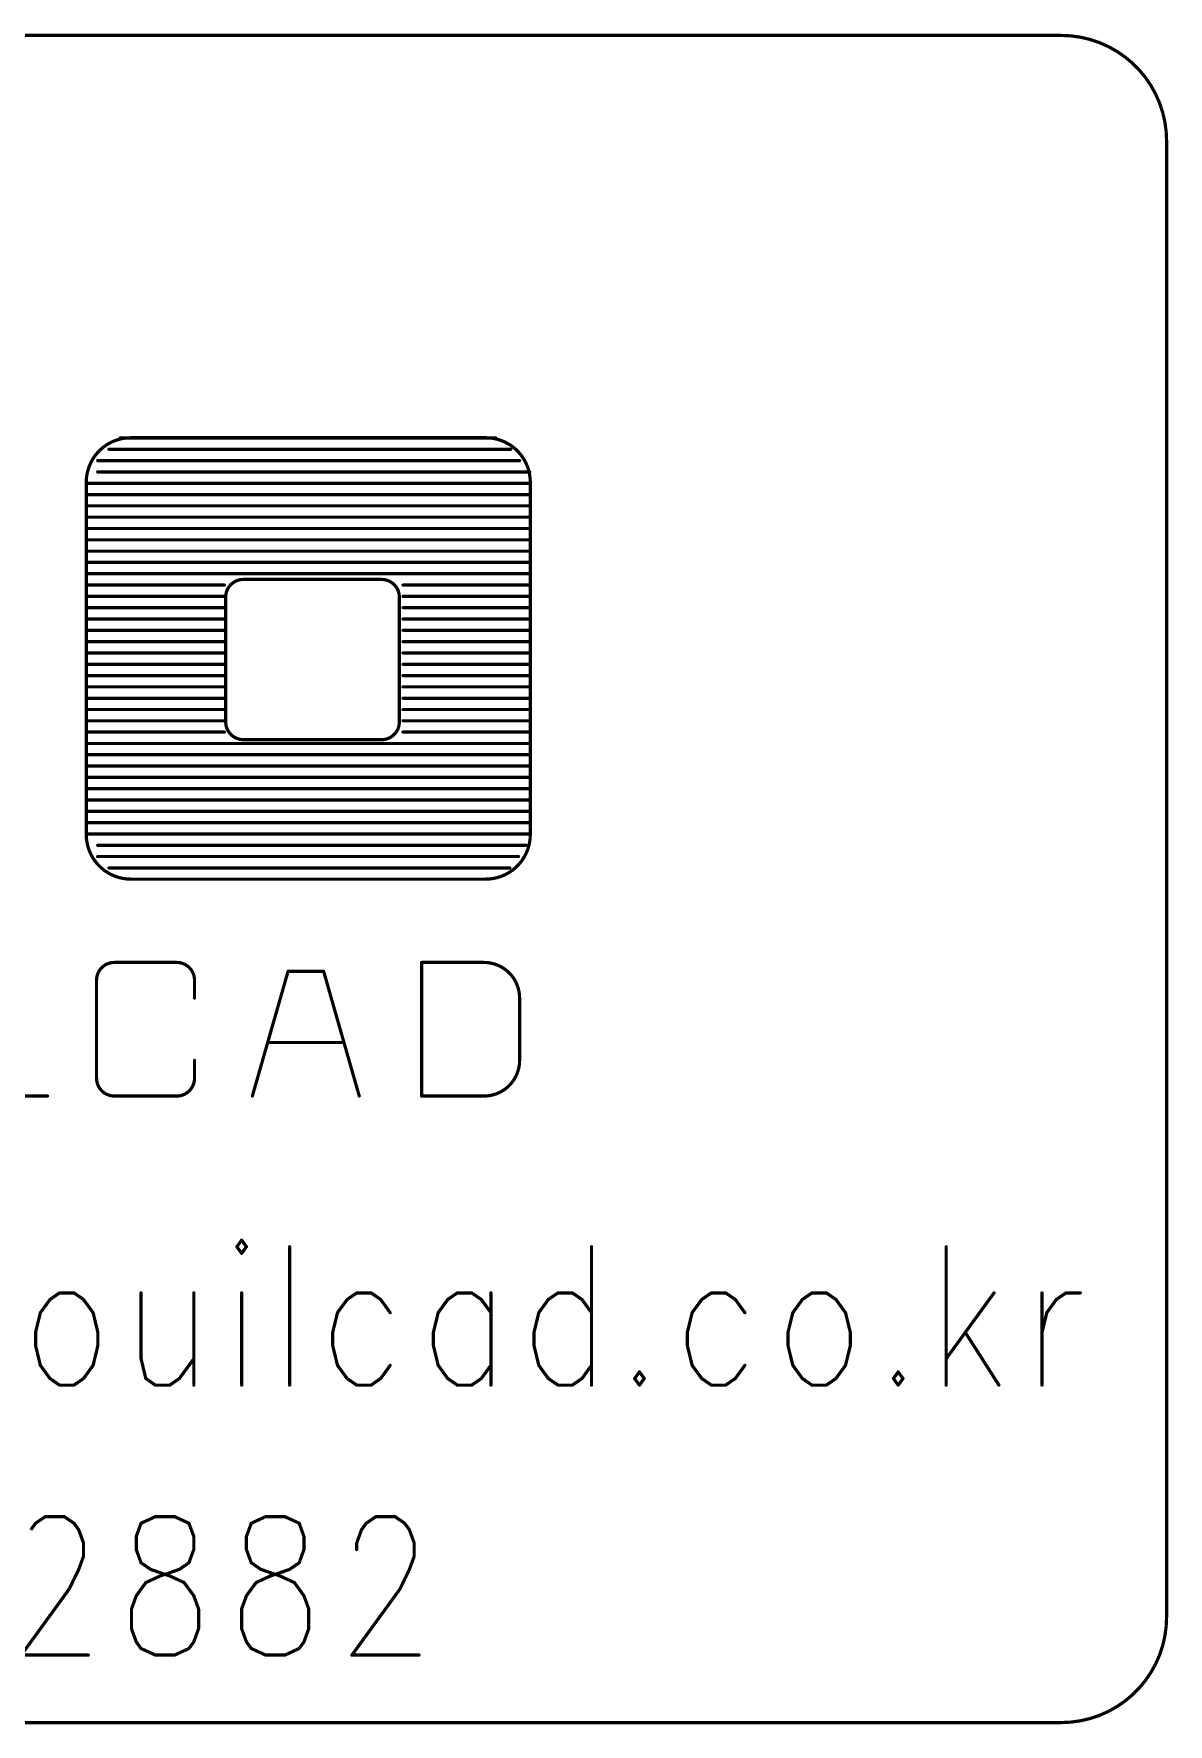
# Model space of a CAD drawing. Extents: x 100 to 134.1, y 89.8 to 141.6.
# Drawn here: x 124.46 to 127.95, y 89.79 to 95.01 of the extents above; entities that cross this region are included whole.
import ezdxf

# ---------------------------------------------------------------- set-up
doc = ezdxf.new("R2010")
doc.units = 0
doc.layers.get('0').update_dxf_attribs({"linetype": 'CONTINUOUS'})
doc.layers.add('MASK-BOTTOM_PHO', color=5, linetype='CONTINUOUS')
doc.layers.add('SILK-BOTTOM_PHO', color=14, linetype='CONTINUOUS')

# ---------------------------------------------------------------- blocks, each defined once
blk = doc.blocks.new('ROUND_233')
at = {"const_width": 0.004952}
blk.add_lwpolyline([(-0.002476, 0, 1), (0.002476, 0, 1)], format="xyb", close=True, dxfattribs=at)

msp = doc.modelspace()

# ---------------------------------------------------------------- linework, layer by layer
at = {"layer": 'MASK-BOTTOM_PHO', "const_width": 0.009906}
for points in [[(127.625094, 95.000064), (100.32492, 95.000064)], [(127.94996, 90.125042), (127.94996, 94.674944)], [(124.68987, 93.724476), (125.92812, 93.724476)], [(124.724668, 93.759274), (125.8824, 93.759274)], [(124.75718, 93.760036), (125.851158, 93.760036)], [(124.655072, 93.689424), (125.955552, 93.689424)], [(124.619766, 92.537026), (124.619766, 93.622876)], [(124.62002, 93.619828), (125.987048, 93.619828)], [(124.655072, 93.654626), (125.987048, 93.654626)], [(125.988572, 93.622876), (125.988572, 92.537026)], [(124.62002, 93.584776), (125.987048, 93.584776)], [(124.62002, 93.549978), (125.987048, 93.549978)], [(124.62002, 93.51518), (125.987048, 93.51518)], [(124.62002, 93.480382), (125.987048, 93.480382)], [(124.62002, 93.44533), (125.987048, 93.44533)], [(124.62002, 93.410532), (125.987048, 93.410532)], [(124.62002, 93.375734), (125.987048, 93.375734)], [(124.62002, 93.340936), (125.987048, 93.340936)], [(125.104398, 93.32341), (125.530102, 93.32341)], [(124.62002, 93.305884), (125.04547, 93.305884)], [(124.62002, 93.271086), (125.04547, 93.271086)], [(125.049534, 92.884244), (125.049534, 93.268546)], [(125.584966, 93.268546), (125.584966, 92.884244)], [(125.596396, 93.305884), (125.987048, 93.305884)], [(125.596396, 93.271086), (125.987048, 93.271086)], [(124.62002, 93.236288), (125.04547, 93.236288)], [(125.596396, 93.236288), (125.987048, 93.236288)], [(124.62002, 93.201236), (125.04547, 93.201236)], [(124.62002, 93.166438), (125.04547, 93.166438)], [(125.596396, 93.201236), (125.987048, 93.201236)], [(125.596396, 93.166438), (125.987048, 93.166438)], [(124.62002, 93.13164), (125.04547, 93.13164)], [(125.596396, 93.13164), (125.987048, 93.13164)], [(124.62002, 93.096842), (125.04547, 93.096842)], [(124.62002, 93.06179), (125.04547, 93.06179)], [(125.596396, 93.096842), (125.987048, 93.096842)], [(125.596396, 93.06179), (125.987048, 93.06179)], [(124.62002, 93.026992), (125.04547, 93.026992)], [(125.596396, 93.026992), (125.987048, 93.026992)], [(124.62002, 92.992194), (125.04547, 92.992194)], [(124.62002, 92.957142), (125.04547, 92.957142)], [(125.596396, 92.992194), (125.987048, 92.992194)], [(125.596396, 92.957142), (125.987048, 92.957142)], [(124.62002, 92.922344), (125.04547, 92.922344)], [(125.596396, 92.922344), (125.987048, 92.922344)], [(124.62002, 92.887546), (125.04547, 92.887546)], [(124.62002, 92.852748), (125.04547, 92.852748)], [(125.596396, 92.887546), (125.987048, 92.887546)], [(125.596396, 92.852748), (125.987048, 92.852748)], [(124.62002, 92.817696), (125.987048, 92.817696)], [(125.530102, 92.82938), (125.104398, 92.82938)], [(124.62002, 92.782898), (125.987048, 92.782898)], [(124.62002, 92.7481), (125.987048, 92.7481)], [(124.62002, 92.713048), (125.987048, 92.713048)], [(124.62002, 92.67825), (125.987048, 92.67825)], [(124.62002, 92.643452), (125.987048, 92.643452)], [(124.62002, 92.608654), (125.987048, 92.608654)], [(124.62002, 92.573602), (125.987048, 92.573602)], [(124.62002, 92.538804), (125.987048, 92.538804)], [(124.655072, 92.504006), (125.974856, 92.504006)], [(124.655072, 92.469208), (125.95225, 92.469208)], [(124.68987, 92.434156), (125.925326, 92.434156)], [(125.851158, 92.399612), (124.75718, 92.399612)], [(124.75972, 92.399358), (125.848618, 92.399358)], [(124.898658, 92.142818), (124.70638, 92.142818)], [(125.13183, 91.731084), (125.241812, 92.115386)], [(125.241812, 92.115386), (125.35154, 92.115386)], [(125.35154, 92.115386), (125.461268, 91.731084)], [(125.653546, 91.923362), (125.653546, 92.142818)], [(125.653546, 92.142818), (125.845824, 92.142818)], [(124.651516, 92.087954), (124.651516, 91.785948)], [(124.953522, 92.03309), (124.953522, 92.087954)], [(125.955552, 92.03309), (125.955552, 91.840812)], [(125.653546, 91.731084), (125.653546, 91.923362)], [(125.406404, 91.89593), (125.186948, 91.89593)], [(124.953522, 91.785948), (124.953522, 91.840812)], [(124.239528, 91.731084), (124.500386, 91.731084)], [(124.70638, 91.731084), (124.898658, 91.731084)], [(125.845824, 91.731084), (125.653546, 91.731084)], [(125.09881, 91.286838), (125.084078, 91.266518)], [(125.113542, 91.266518), (125.09881, 91.286838)], [(125.084078, 91.266518), (125.09881, 91.246198)], [(125.09881, 91.246198), (125.113542, 91.266518)], [(125.246638, 91.266518), (125.246638, 90.840052)], [(126.177294, 91.266518), (126.177294, 90.840052)], [(127.27051, 91.266518), (127.27051, 90.840052)], [(124.53747, 91.124278), (124.508006, 91.103958)], [(124.58192, 91.124278), (124.53747, 91.124278)], [(124.611384, 91.103958), (124.58192, 91.124278)], [(124.788676, 91.124278), (124.788676, 90.921332)], [(124.951236, 91.124278), (124.951236, 90.840052)], [(125.09881, 91.124278), (125.09881, 90.840052)], [(125.453394, 91.124278), (125.42393, 91.103958)], [(125.497844, 91.124278), (125.453394, 91.124278)], [(125.527308, 91.103958), (125.497844, 91.124278)], [(125.763528, 91.124278), (125.734064, 91.103958)], [(125.807978, 91.124278), (125.763528, 91.124278)], [(125.837442, 91.103958), (125.807978, 91.124278)], [(125.86716, 91.124278), (125.86716, 90.840052)], [(126.073916, 91.124278), (126.044198, 91.103958)], [(126.118112, 91.124278), (126.073916, 91.124278)], [(126.14783, 91.103958), (126.118112, 91.124278)], [(126.54661, 91.124278), (126.517146, 91.103958)], [(126.590806, 91.124278), (126.54661, 91.124278)], [(126.620524, 91.103958), (126.590806, 91.124278)], [(126.856744, 91.124278), (126.82728, 91.103958)], [(126.901194, 91.124278), (126.856744, 91.124278)], [(126.930658, 91.103958), (126.901194, 91.124278)], [(127.418084, 91.124278), (127.27051, 90.921332)], [(127.565912, 91.124278), (127.565912, 90.840052)], [(127.610108, 91.103958), (127.639826, 91.124278)], [(127.639826, 91.124278), (127.684022, 91.124278)], [(124.508006, 91.103958), (124.478288, 91.063318)], [(124.640848, 91.063318), (124.611384, 91.103958)], [(125.42393, 91.103958), (125.394212, 91.063318)], [(125.556772, 91.063318), (125.527308, 91.103958)], [(125.734064, 91.103958), (125.7046, 91.063318)], [(125.86716, 91.063318), (125.837442, 91.103958)], [(126.044198, 91.103958), (126.014734, 91.063318)], [(126.177294, 91.063318), (126.14783, 91.103958)], [(126.517146, 91.103958), (126.487428, 91.063318)], [(126.649988, 91.063318), (126.620524, 91.103958)], [(126.82728, 91.103958), (126.797816, 91.063318)], [(126.960122, 91.063318), (126.930658, 91.103958)], [(127.580644, 91.063318), (127.610108, 91.103958)], [(124.478288, 91.063318), (124.463556, 91.002612)], [(124.65558, 91.002612), (124.640848, 91.063318)], [(125.394212, 91.063318), (125.37948, 91.002612)], [(125.7046, 91.063318), (125.689868, 91.002612)], [(126.014734, 91.063318), (126.000002, 91.002612)], [(126.487428, 91.063318), (126.472696, 91.002612)], [(126.797816, 91.063318), (126.78283, 91.002612)], [(126.975108, 91.002612), (126.960122, 91.063318)], [(127.565912, 91.002612), (127.580644, 91.063318)], [(124.463556, 91.002612), (124.463556, 90.961972)], [(124.65558, 90.961972), (124.65558, 91.002612)], [(125.37948, 91.002612), (125.37948, 90.961972)], [(125.689868, 91.002612), (125.689868, 90.961972)], [(126.000002, 91.002612), (126.000002, 90.961972)], [(126.472696, 91.002612), (126.472696, 90.961972)], [(126.78283, 91.002612), (126.78283, 90.961972)], [(126.975108, 90.961972), (126.975108, 91.002612)], [(127.329438, 91.002612), (127.43307, 90.840052)], [(124.463556, 90.961972), (124.478288, 90.901012)], [(124.640848, 90.901012), (124.65558, 90.961972)], [(124.788676, 90.921332), (124.803408, 90.860372)], [(124.906786, 90.860372), (124.951236, 90.921332)], [(125.37948, 90.961972), (125.394212, 90.901012)], [(125.689868, 90.961972), (125.7046, 90.901012)], [(126.000002, 90.961972), (126.014734, 90.901012)], [(126.472696, 90.961972), (126.487428, 90.901012)], [(126.78283, 90.961972), (126.797816, 90.901012)], [(126.960122, 90.901012), (126.975108, 90.961972)], [(124.478288, 90.901012), (124.508006, 90.860372)], [(124.508006, 90.860372), (124.53747, 90.840052)], [(124.58192, 90.840052), (124.611384, 90.860372)], [(124.611384, 90.860372), (124.640848, 90.901012)], [(124.803408, 90.860372), (124.832872, 90.840052)], [(124.877322, 90.840052), (124.906786, 90.860372)], [(125.394212, 90.901012), (125.42393, 90.860372)], [(125.42393, 90.860372), (125.453394, 90.840052)], [(125.497844, 90.840052), (125.527308, 90.860372)], [(125.527308, 90.860372), (125.556772, 90.901012)], [(125.7046, 90.901012), (125.734064, 90.860372)], [(125.734064, 90.860372), (125.763528, 90.840052)], [(125.807978, 90.840052), (125.837442, 90.860372)], [(125.837442, 90.860372), (125.86716, 90.901012)], [(126.014734, 90.901012), (126.044198, 90.860372)], [(126.044198, 90.860372), (126.073916, 90.840052)], [(126.118112, 90.840052), (126.14783, 90.860372)], [(126.14783, 90.860372), (126.177294, 90.901012)], [(126.325122, 90.880692), (126.310136, 90.860372)], [(126.310136, 90.860372), (126.325122, 90.840052)], [(126.339854, 90.860372), (126.325122, 90.880692)], [(126.325122, 90.840052), (126.339854, 90.860372)], [(126.487428, 90.901012), (126.517146, 90.860372)], [(126.517146, 90.860372), (126.54661, 90.840052)], [(126.590806, 90.840052), (126.620524, 90.860372)], [(126.620524, 90.860372), (126.649988, 90.901012)], [(126.797816, 90.901012), (126.82728, 90.860372)], [(126.82728, 90.860372), (126.856744, 90.840052)], [(126.901194, 90.840052), (126.930658, 90.860372)], [(126.930658, 90.860372), (126.960122, 90.901012)], [(127.122682, 90.880692), (127.10795, 90.860372)], [(127.10795, 90.860372), (127.122682, 90.840052)], [(127.137414, 90.860372), (127.122682, 90.880692)], [(127.122682, 90.840052), (127.137414, 90.860372)], [(124.53747, 90.840052), (124.58192, 90.840052)], [(124.832872, 90.840052), (124.877322, 90.840052)], [(125.453394, 90.840052), (125.497844, 90.840052)], [(125.763528, 90.840052), (125.807978, 90.840052)], [(126.073916, 90.840052), (126.118112, 90.840052)], [(126.54661, 90.840052), (126.590806, 90.840052)], [(126.856744, 90.840052), (126.901194, 90.840052)], [(124.448824, 90.394028), (124.463556, 90.414348)], [(124.463556, 90.414348), (124.493274, 90.434668)], [(124.493274, 90.434668), (124.552202, 90.434668)], [(124.552202, 90.434668), (124.58192, 90.414348)], [(124.58192, 90.414348), (124.596652, 90.394028)], [(124.596652, 90.394028), (124.611384, 90.353388)], [(124.788676, 90.414348), (124.773944, 90.373708)], [(124.832872, 90.434668), (124.788676, 90.414348)], [(124.892054, 90.434668), (124.832872, 90.434668)], [(124.93625, 90.414348), (124.892054, 90.434668)], [(124.951236, 90.373708), (124.93625, 90.414348)], [(125.128528, 90.414348), (125.113542, 90.373708)], [(125.172724, 90.434668), (125.128528, 90.414348)], [(125.231906, 90.434668), (125.172724, 90.434668)], [(125.276102, 90.414348), (125.231906, 90.434668)], [(125.290834, 90.373708), (125.276102, 90.414348)], [(125.453394, 90.353388), (125.468126, 90.394028)], [(125.468126, 90.394028), (125.482858, 90.414348)], [(125.482858, 90.414348), (125.512576, 90.434668)], [(125.512576, 90.434668), (125.571504, 90.434668)], [(125.571504, 90.434668), (125.601222, 90.414348)], [(125.601222, 90.414348), (125.615954, 90.394028)], [(125.615954, 90.394028), (125.630686, 90.353388)], [(124.611384, 90.353388), (124.611384, 90.312748)], [(124.773944, 90.373708), (124.773944, 90.333068)], [(124.951236, 90.333068), (124.951236, 90.373708)], [(125.113542, 90.373708), (125.113542, 90.333068)], [(125.290834, 90.333068), (125.290834, 90.373708)], [(125.453394, 90.333068), (125.453394, 90.353388)], [(125.630686, 90.353388), (125.630686, 90.312748)], [(124.611384, 90.312748), (124.596652, 90.272108)], [(124.773944, 90.333068), (124.788676, 90.292428)], [(124.788676, 90.292428), (124.81814, 90.272108)], [(124.906786, 90.272108), (124.93625, 90.292428)], [(124.93625, 90.292428), (124.951236, 90.333068)], [(125.113542, 90.333068), (125.128528, 90.292428)], [(125.128528, 90.292428), (125.157992, 90.272108)], [(125.246638, 90.272108), (125.276102, 90.292428)], [(125.276102, 90.292428), (125.290834, 90.333068)], [(125.630686, 90.312748), (125.615954, 90.272108)], [(124.596652, 90.272108), (124.566934, 90.211148)], [(124.803408, 90.231468), (124.847604, 90.251788)], [(124.81814, 90.272108), (124.877322, 90.251788)], [(124.847604, 90.251788), (124.906786, 90.272108)], [(124.877322, 90.251788), (124.921518, 90.231468)], [(125.14326, 90.231468), (125.187456, 90.251788)], [(125.157992, 90.272108), (125.21692, 90.251788)], [(125.187456, 90.251788), (125.246638, 90.272108)], [(125.21692, 90.251788), (125.26137, 90.231468)], [(125.615954, 90.272108), (125.58649, 90.211148)], [(124.566934, 90.211148), (124.41936, 90.007948)], [(124.759212, 90.150188), (124.773944, 90.190828)], [(124.773944, 90.190828), (124.803408, 90.231468)], [(124.921518, 90.231468), (124.951236, 90.190828)], [(124.951236, 90.190828), (124.965968, 90.150188)], [(125.09881, 90.150188), (125.113542, 90.190828)], [(125.113542, 90.190828), (125.14326, 90.231468)], [(125.26137, 90.231468), (125.290834, 90.190828)], [(125.290834, 90.190828), (125.305566, 90.150188)], [(125.58649, 90.211148), (125.438662, 90.007948)], [(124.759212, 90.089228), (124.759212, 90.150188)], [(124.965968, 90.150188), (124.965968, 90.089228)], [(125.09881, 90.089228), (125.09881, 90.150188)], [(125.305566, 90.150188), (125.305566, 90.089228)], [(124.773944, 90.048588), (124.759212, 90.089228)], [(124.965968, 90.089228), (124.951236, 90.048588)], [(125.113542, 90.048588), (125.09881, 90.089228)], [(125.305566, 90.089228), (125.290834, 90.048588)], [(124.788676, 90.028268), (124.773944, 90.048588)], [(124.832872, 90.007948), (124.788676, 90.028268)], [(124.93625, 90.028268), (124.892054, 90.007948)], [(124.951236, 90.048588), (124.93625, 90.028268)], [(125.128528, 90.028268), (125.113542, 90.048588)], [(125.172724, 90.007948), (125.128528, 90.028268)], [(125.276102, 90.028268), (125.231906, 90.007948)], [(125.290834, 90.048588), (125.276102, 90.028268)], [(124.41936, 90.007948), (124.626116, 90.007948)], [(124.892054, 90.007948), (124.832872, 90.007948)], [(125.231906, 90.007948), (125.172724, 90.007948)], [(125.438662, 90.007948), (125.645418, 90.007948)], [(100.32492, 89.799922), (127.625094, 89.799922)]]:
    msp.add_lwpolyline(points, dxfattribs=at)
for points in [[(127.94996, 94.674944, 0.4142154), (127.625094, 95.000064)], [(124.75718, 93.760036, 0.4142178), (124.619766, 93.622876)], [(125.988572, 93.622876, 0.4142178), (125.851158, 93.760036)], [(125.104398, 93.32341, 0.4142136), (125.049534, 93.268546)], [(125.584966, 93.268546, 0.4142136), (125.530102, 93.32341)], [(125.049534, 92.884244, 0.4142136), (125.104398, 92.82938)], [(125.530102, 92.82938, 0.4142136), (125.584966, 92.884244)], [(124.619766, 92.537026, 0.4142136), (124.75718, 92.399612)], [(125.851158, 92.399612, 0.4142136), (125.988572, 92.537026)], [(124.70638, 92.142818, 0.4142136), (124.651516, 92.087954)], [(124.953522, 92.087954, 0.4142136), (124.898658, 92.142818)], [(125.955552, 92.03309, 0.4142136), (125.845824, 92.142818)], [(125.845824, 91.731084, 0.4142136), (125.955552, 91.840812)], [(124.651516, 91.785948, 0.4142136), (124.70638, 91.731084)], [(124.898658, 91.731084, 0.4142136), (124.953522, 91.785948)], [(127.625094, 89.799922, 0.4142154), (127.94996, 90.125042)]]:
    msp.add_lwpolyline(points, format="xyb", dxfattribs=at)
at = {"layer": 'SILK-BOTTOM_PHO', "const_width": 0.009906}
for points in [[(127.625094, 95.000064), (100.32492, 95.000064)], [(127.94996, 90.125042), (127.94996, 94.674944)], [(124.68987, 93.724476), (125.92812, 93.724476)], [(124.724668, 93.759274), (125.8824, 93.759274)], [(124.75718, 93.760036), (125.851158, 93.760036)], [(124.655072, 93.689424), (125.955552, 93.689424)], [(124.619766, 92.537026), (124.619766, 93.622876)], [(124.62002, 93.619828), (125.987048, 93.619828)], [(124.655072, 93.654626), (125.987048, 93.654626)], [(125.988572, 93.622876), (125.988572, 92.537026)], [(124.62002, 93.584776), (125.987048, 93.584776)], [(124.62002, 93.549978), (125.987048, 93.549978)], [(124.62002, 93.51518), (125.987048, 93.51518)], [(124.62002, 93.480382), (125.987048, 93.480382)], [(124.62002, 93.44533), (125.987048, 93.44533)], [(124.62002, 93.410532), (125.987048, 93.410532)], [(124.62002, 93.375734), (125.987048, 93.375734)], [(124.62002, 93.340936), (125.987048, 93.340936)], [(125.104398, 93.32341), (125.530102, 93.32341)], [(124.62002, 93.305884), (125.04547, 93.305884)], [(124.62002, 93.271086), (125.04547, 93.271086)], [(125.049534, 92.884244), (125.049534, 93.268546)], [(125.584966, 93.268546), (125.584966, 92.884244)], [(125.596396, 93.305884), (125.987048, 93.305884)], [(125.596396, 93.271086), (125.987048, 93.271086)], [(124.62002, 93.236288), (125.04547, 93.236288)], [(125.596396, 93.236288), (125.987048, 93.236288)], [(124.62002, 93.201236), (125.04547, 93.201236)], [(124.62002, 93.166438), (125.04547, 93.166438)], [(125.596396, 93.201236), (125.987048, 93.201236)], [(125.596396, 93.166438), (125.987048, 93.166438)], [(124.62002, 93.13164), (125.04547, 93.13164)], [(125.596396, 93.13164), (125.987048, 93.13164)], [(124.62002, 93.096842), (125.04547, 93.096842)], [(124.62002, 93.06179), (125.04547, 93.06179)], [(125.596396, 93.096842), (125.987048, 93.096842)], [(125.596396, 93.06179), (125.987048, 93.06179)], [(124.62002, 93.026992), (125.04547, 93.026992)], [(125.596396, 93.026992), (125.987048, 93.026992)], [(124.62002, 92.992194), (125.04547, 92.992194)], [(124.62002, 92.957142), (125.04547, 92.957142)], [(125.596396, 92.992194), (125.987048, 92.992194)], [(125.596396, 92.957142), (125.987048, 92.957142)], [(124.62002, 92.922344), (125.04547, 92.922344)], [(125.596396, 92.922344), (125.987048, 92.922344)], [(124.62002, 92.887546), (125.04547, 92.887546)], [(124.62002, 92.852748), (125.04547, 92.852748)], [(125.596396, 92.887546), (125.987048, 92.887546)], [(125.596396, 92.852748), (125.987048, 92.852748)], [(124.62002, 92.817696), (125.987048, 92.817696)], [(125.530102, 92.82938), (125.104398, 92.82938)], [(124.62002, 92.782898), (125.987048, 92.782898)], [(124.62002, 92.7481), (125.987048, 92.7481)], [(124.62002, 92.713048), (125.987048, 92.713048)], [(124.62002, 92.67825), (125.987048, 92.67825)], [(124.62002, 92.643452), (125.987048, 92.643452)], [(124.62002, 92.608654), (125.987048, 92.608654)], [(124.62002, 92.573602), (125.987048, 92.573602)], [(124.62002, 92.538804), (125.987048, 92.538804)], [(124.655072, 92.504006), (125.974856, 92.504006)], [(124.655072, 92.469208), (125.95225, 92.469208)], [(124.68987, 92.434156), (125.925326, 92.434156)], [(125.851158, 92.399612), (124.75718, 92.399612)], [(124.75972, 92.399358), (125.848618, 92.399358)], [(124.898658, 92.142818), (124.70638, 92.142818)], [(125.13183, 91.731084), (125.241812, 92.115386)], [(125.241812, 92.115386), (125.35154, 92.115386)], [(125.35154, 92.115386), (125.461268, 91.731084)], [(125.653546, 91.923362), (125.653546, 92.142818)], [(125.653546, 92.142818), (125.845824, 92.142818)], [(124.651516, 92.087954), (124.651516, 91.785948)], [(124.953522, 92.03309), (124.953522, 92.087954)], [(125.955552, 92.03309), (125.955552, 91.840812)], [(125.653546, 91.731084), (125.653546, 91.923362)], [(125.406404, 91.89593), (125.186948, 91.89593)], [(124.953522, 91.785948), (124.953522, 91.840812)], [(124.239528, 91.731084), (124.500386, 91.731084)], [(124.70638, 91.731084), (124.898658, 91.731084)], [(125.845824, 91.731084), (125.653546, 91.731084)], [(125.09881, 91.286838), (125.084078, 91.266518)], [(125.113542, 91.266518), (125.09881, 91.286838)], [(125.084078, 91.266518), (125.09881, 91.246198)], [(125.09881, 91.246198), (125.113542, 91.266518)], [(125.246638, 91.266518), (125.246638, 90.840052)], [(126.177294, 91.266518), (126.177294, 90.840052)], [(127.27051, 91.266518), (127.27051, 90.840052)], [(124.53747, 91.124278), (124.508006, 91.103958)], [(124.58192, 91.124278), (124.53747, 91.124278)], [(124.611384, 91.103958), (124.58192, 91.124278)], [(124.788676, 91.124278), (124.788676, 90.921332)], [(124.951236, 91.124278), (124.951236, 90.840052)], [(125.09881, 91.124278), (125.09881, 90.840052)], [(125.453394, 91.124278), (125.42393, 91.103958)], [(125.497844, 91.124278), (125.453394, 91.124278)], [(125.527308, 91.103958), (125.497844, 91.124278)], [(125.763528, 91.124278), (125.734064, 91.103958)], [(125.807978, 91.124278), (125.763528, 91.124278)], [(125.837442, 91.103958), (125.807978, 91.124278)], [(125.86716, 91.124278), (125.86716, 90.840052)], [(126.073916, 91.124278), (126.044198, 91.103958)], [(126.118112, 91.124278), (126.073916, 91.124278)], [(126.14783, 91.103958), (126.118112, 91.124278)], [(126.54661, 91.124278), (126.517146, 91.103958)], [(126.590806, 91.124278), (126.54661, 91.124278)], [(126.620524, 91.103958), (126.590806, 91.124278)], [(126.856744, 91.124278), (126.82728, 91.103958)], [(126.901194, 91.124278), (126.856744, 91.124278)], [(126.930658, 91.103958), (126.901194, 91.124278)], [(127.418084, 91.124278), (127.27051, 90.921332)], [(127.565912, 91.124278), (127.565912, 90.840052)], [(127.610108, 91.103958), (127.639826, 91.124278)], [(127.639826, 91.124278), (127.684022, 91.124278)], [(124.508006, 91.103958), (124.478288, 91.063318)], [(124.640848, 91.063318), (124.611384, 91.103958)], [(125.42393, 91.103958), (125.394212, 91.063318)], [(125.556772, 91.063318), (125.527308, 91.103958)], [(125.734064, 91.103958), (125.7046, 91.063318)], [(125.86716, 91.063318), (125.837442, 91.103958)], [(126.044198, 91.103958), (126.014734, 91.063318)], [(126.177294, 91.063318), (126.14783, 91.103958)], [(126.517146, 91.103958), (126.487428, 91.063318)], [(126.649988, 91.063318), (126.620524, 91.103958)], [(126.82728, 91.103958), (126.797816, 91.063318)], [(126.960122, 91.063318), (126.930658, 91.103958)], [(127.580644, 91.063318), (127.610108, 91.103958)], [(124.478288, 91.063318), (124.463556, 91.002612)], [(124.65558, 91.002612), (124.640848, 91.063318)], [(125.394212, 91.063318), (125.37948, 91.002612)], [(125.7046, 91.063318), (125.689868, 91.002612)], [(126.014734, 91.063318), (126.000002, 91.002612)], [(126.487428, 91.063318), (126.472696, 91.002612)], [(126.797816, 91.063318), (126.78283, 91.002612)], [(126.975108, 91.002612), (126.960122, 91.063318)], [(127.565912, 91.002612), (127.580644, 91.063318)], [(124.463556, 91.002612), (124.463556, 90.961972)], [(124.65558, 90.961972), (124.65558, 91.002612)], [(125.37948, 91.002612), (125.37948, 90.961972)], [(125.689868, 91.002612), (125.689868, 90.961972)], [(126.000002, 91.002612), (126.000002, 90.961972)], [(126.472696, 91.002612), (126.472696, 90.961972)], [(126.78283, 91.002612), (126.78283, 90.961972)], [(126.975108, 90.961972), (126.975108, 91.002612)], [(127.329438, 91.002612), (127.43307, 90.840052)], [(124.463556, 90.961972), (124.478288, 90.901012)], [(124.640848, 90.901012), (124.65558, 90.961972)], [(124.788676, 90.921332), (124.803408, 90.860372)], [(124.906786, 90.860372), (124.951236, 90.921332)], [(125.37948, 90.961972), (125.394212, 90.901012)], [(125.689868, 90.961972), (125.7046, 90.901012)], [(126.000002, 90.961972), (126.014734, 90.901012)], [(126.472696, 90.961972), (126.487428, 90.901012)], [(126.78283, 90.961972), (126.797816, 90.901012)], [(126.960122, 90.901012), (126.975108, 90.961972)], [(124.478288, 90.901012), (124.508006, 90.860372)], [(124.508006, 90.860372), (124.53747, 90.840052)], [(124.58192, 90.840052), (124.611384, 90.860372)], [(124.611384, 90.860372), (124.640848, 90.901012)], [(124.803408, 90.860372), (124.832872, 90.840052)], [(124.877322, 90.840052), (124.906786, 90.860372)], [(125.394212, 90.901012), (125.42393, 90.860372)], [(125.42393, 90.860372), (125.453394, 90.840052)], [(125.497844, 90.840052), (125.527308, 90.860372)], [(125.527308, 90.860372), (125.556772, 90.901012)], [(125.7046, 90.901012), (125.734064, 90.860372)], [(125.734064, 90.860372), (125.763528, 90.840052)], [(125.807978, 90.840052), (125.837442, 90.860372)], [(125.837442, 90.860372), (125.86716, 90.901012)], [(126.014734, 90.901012), (126.044198, 90.860372)], [(126.044198, 90.860372), (126.073916, 90.840052)], [(126.118112, 90.840052), (126.14783, 90.860372)], [(126.14783, 90.860372), (126.177294, 90.901012)], [(126.325122, 90.880692), (126.310136, 90.860372)], [(126.310136, 90.860372), (126.325122, 90.840052)], [(126.339854, 90.860372), (126.325122, 90.880692)], [(126.325122, 90.840052), (126.339854, 90.860372)], [(126.487428, 90.901012), (126.517146, 90.860372)], [(126.517146, 90.860372), (126.54661, 90.840052)], [(126.590806, 90.840052), (126.620524, 90.860372)], [(126.620524, 90.860372), (126.649988, 90.901012)], [(126.797816, 90.901012), (126.82728, 90.860372)], [(126.82728, 90.860372), (126.856744, 90.840052)], [(126.901194, 90.840052), (126.930658, 90.860372)], [(126.930658, 90.860372), (126.960122, 90.901012)], [(127.122682, 90.880692), (127.10795, 90.860372)], [(127.10795, 90.860372), (127.122682, 90.840052)], [(127.137414, 90.860372), (127.122682, 90.880692)], [(127.122682, 90.840052), (127.137414, 90.860372)], [(124.53747, 90.840052), (124.58192, 90.840052)], [(124.832872, 90.840052), (124.877322, 90.840052)], [(125.453394, 90.840052), (125.497844, 90.840052)], [(125.763528, 90.840052), (125.807978, 90.840052)], [(126.073916, 90.840052), (126.118112, 90.840052)], [(126.54661, 90.840052), (126.590806, 90.840052)], [(126.856744, 90.840052), (126.901194, 90.840052)], [(124.448824, 90.394028), (124.463556, 90.414348)], [(124.463556, 90.414348), (124.493274, 90.434668)], [(124.493274, 90.434668), (124.552202, 90.434668)], [(124.552202, 90.434668), (124.58192, 90.414348)], [(124.58192, 90.414348), (124.596652, 90.394028)], [(124.596652, 90.394028), (124.611384, 90.353388)], [(124.788676, 90.414348), (124.773944, 90.373708)], [(124.832872, 90.434668), (124.788676, 90.414348)], [(124.892054, 90.434668), (124.832872, 90.434668)], [(124.93625, 90.414348), (124.892054, 90.434668)], [(124.951236, 90.373708), (124.93625, 90.414348)], [(125.128528, 90.414348), (125.113542, 90.373708)], [(125.172724, 90.434668), (125.128528, 90.414348)], [(125.231906, 90.434668), (125.172724, 90.434668)], [(125.276102, 90.414348), (125.231906, 90.434668)], [(125.290834, 90.373708), (125.276102, 90.414348)], [(125.453394, 90.353388), (125.468126, 90.394028)], [(125.468126, 90.394028), (125.482858, 90.414348)], [(125.482858, 90.414348), (125.512576, 90.434668)], [(125.512576, 90.434668), (125.571504, 90.434668)], [(125.571504, 90.434668), (125.601222, 90.414348)], [(125.601222, 90.414348), (125.615954, 90.394028)], [(125.615954, 90.394028), (125.630686, 90.353388)], [(124.611384, 90.353388), (124.611384, 90.312748)], [(124.773944, 90.373708), (124.773944, 90.333068)], [(124.951236, 90.333068), (124.951236, 90.373708)], [(125.113542, 90.373708), (125.113542, 90.333068)], [(125.290834, 90.333068), (125.290834, 90.373708)], [(125.453394, 90.333068), (125.453394, 90.353388)], [(125.630686, 90.353388), (125.630686, 90.312748)], [(124.611384, 90.312748), (124.596652, 90.272108)], [(124.773944, 90.333068), (124.788676, 90.292428)], [(124.788676, 90.292428), (124.81814, 90.272108)], [(124.906786, 90.272108), (124.93625, 90.292428)], [(124.93625, 90.292428), (124.951236, 90.333068)], [(125.113542, 90.333068), (125.128528, 90.292428)], [(125.128528, 90.292428), (125.157992, 90.272108)], [(125.246638, 90.272108), (125.276102, 90.292428)], [(125.276102, 90.292428), (125.290834, 90.333068)], [(125.630686, 90.312748), (125.615954, 90.272108)], [(124.596652, 90.272108), (124.566934, 90.211148)], [(124.803408, 90.231468), (124.847604, 90.251788)], [(124.81814, 90.272108), (124.877322, 90.251788)], [(124.847604, 90.251788), (124.906786, 90.272108)], [(124.877322, 90.251788), (124.921518, 90.231468)], [(125.14326, 90.231468), (125.187456, 90.251788)], [(125.157992, 90.272108), (125.21692, 90.251788)], [(125.187456, 90.251788), (125.246638, 90.272108)], [(125.21692, 90.251788), (125.26137, 90.231468)], [(125.615954, 90.272108), (125.58649, 90.211148)], [(124.566934, 90.211148), (124.41936, 90.007948)], [(124.759212, 90.150188), (124.773944, 90.190828)], [(124.773944, 90.190828), (124.803408, 90.231468)], [(124.921518, 90.231468), (124.951236, 90.190828)], [(124.951236, 90.190828), (124.965968, 90.150188)], [(125.09881, 90.150188), (125.113542, 90.190828)], [(125.113542, 90.190828), (125.14326, 90.231468)], [(125.26137, 90.231468), (125.290834, 90.190828)], [(125.290834, 90.190828), (125.305566, 90.150188)], [(125.58649, 90.211148), (125.438662, 90.007948)], [(124.759212, 90.089228), (124.759212, 90.150188)], [(124.965968, 90.150188), (124.965968, 90.089228)], [(125.09881, 90.089228), (125.09881, 90.150188)], [(125.305566, 90.150188), (125.305566, 90.089228)], [(124.773944, 90.048588), (124.759212, 90.089228)], [(124.965968, 90.089228), (124.951236, 90.048588)], [(125.113542, 90.048588), (125.09881, 90.089228)], [(125.305566, 90.089228), (125.290834, 90.048588)], [(124.788676, 90.028268), (124.773944, 90.048588)], [(124.832872, 90.007948), (124.788676, 90.028268)], [(124.93625, 90.028268), (124.892054, 90.007948)], [(124.951236, 90.048588), (124.93625, 90.028268)], [(125.128528, 90.028268), (125.113542, 90.048588)], [(125.172724, 90.007948), (125.128528, 90.028268)], [(125.276102, 90.028268), (125.231906, 90.007948)], [(125.290834, 90.048588), (125.276102, 90.028268)], [(124.41936, 90.007948), (124.626116, 90.007948)], [(124.892054, 90.007948), (124.832872, 90.007948)], [(125.231906, 90.007948), (125.172724, 90.007948)], [(125.438662, 90.007948), (125.645418, 90.007948)], [(100.32492, 89.799922), (127.625094, 89.799922)]]:
    msp.add_lwpolyline(points, dxfattribs=at)
for points in [[(127.94996, 94.674944, 0.4142154), (127.625094, 95.000064)], [(124.75718, 93.760036, 0.4142178), (124.619766, 93.622876)], [(125.988572, 93.622876, 0.4142178), (125.851158, 93.760036)], [(125.104398, 93.32341, 0.4142136), (125.049534, 93.268546)], [(125.584966, 93.268546, 0.4142136), (125.530102, 93.32341)], [(125.049534, 92.884244, 0.4142136), (125.104398, 92.82938)], [(125.530102, 92.82938, 0.4142136), (125.584966, 92.884244)], [(124.619766, 92.537026, 0.4142136), (124.75718, 92.399612)], [(125.851158, 92.399612, 0.4142136), (125.988572, 92.537026)], [(124.70638, 92.142818, 0.4142136), (124.651516, 92.087954)], [(124.953522, 92.087954, 0.4142136), (124.898658, 92.142818)], [(125.955552, 92.03309, 0.4142136), (125.845824, 92.142818)], [(125.845824, 91.731084, 0.4142136), (125.955552, 91.840812)], [(124.651516, 91.785948, 0.4142136), (124.70638, 91.731084)], [(124.898658, 91.731084, 0.4142136), (124.953522, 91.785948)], [(127.625094, 89.799922, 0.4142154), (127.94996, 90.125042)]]:
    msp.add_lwpolyline(points, format="xyb", dxfattribs=at)

# ---------------------------------------------------------------- block references
at = {"layer": 'MASK-BOTTOM_PHO'}
for p in [(127.625094, 95.000064), (127.625094, 95.000064), (127.94996, 94.674944), (127.94996, 94.674944), (124.68987, 93.724476), (124.724668, 93.759274), (124.75718, 93.760036), (124.75718, 93.760036), (125.851158, 93.760036), (125.851158, 93.760036), (125.8824, 93.759274), (125.92812, 93.724476), (124.655072, 93.689424), (125.955552, 93.689424), (124.619766, 93.622876), (124.619766, 93.622876), (124.62002, 93.619828), (124.655072, 93.654626), (125.987048, 93.654626), (125.987048, 93.619828), (125.988572, 93.622876), (125.988572, 93.622876), (124.62002, 93.584776), (125.987048, 93.584776), (124.62002, 93.549978), (125.987048, 93.549978), (124.62002, 93.51518), (124.62002, 93.480382), (125.987048, 93.51518), (125.987048, 93.480382), (124.62002, 93.44533), (125.987048, 93.44533), (124.62002, 93.410532), (124.62002, 93.375734), (125.987048, 93.410532), (125.987048, 93.375734), (124.62002, 93.340936), (125.104398, 93.32341), (125.104398, 93.32341), (125.530102, 93.32341), (125.530102, 93.32341), (125.987048, 93.340936), (124.62002, 93.305884), (124.62002, 93.271086), (125.04547, 93.305884), (125.04547, 93.271086), (125.049534, 93.268546), (125.049534, 93.268546), (125.584966, 93.268546), (125.584966, 93.268546), (125.596396, 93.305884), (125.596396, 93.271086), (125.987048, 93.305884), (125.987048, 93.271086), (124.62002, 93.236288), (125.04547, 93.236288), (125.596396, 93.236288), (125.987048, 93.236288), (124.62002, 93.201236), (124.62002, 93.166438), (125.04547, 93.201236), (125.04547, 93.166438), (125.596396, 93.201236), (125.596396, 93.166438), (125.987048, 93.201236), (125.987048, 93.166438), (124.62002, 93.13164), (125.04547, 93.13164), (125.596396, 93.13164), (125.987048, 93.13164), (124.62002, 93.096842), (124.62002, 93.06179), (125.04547, 93.096842), (125.04547, 93.06179), (125.596396, 93.096842), (125.596396, 93.06179), (125.987048, 93.096842), (125.987048, 93.06179), (124.62002, 93.026992), (125.04547, 93.026992), (125.596396, 93.026992), (125.987048, 93.026992), (124.62002, 92.992194), (124.62002, 92.957142), (125.04547, 92.992194), (125.04547, 92.957142), (125.596396, 92.992194), (125.596396, 92.957142), (125.987048, 92.992194), (125.987048, 92.957142), (124.62002, 92.922344), (125.04547, 92.922344), (125.596396, 92.922344), (125.987048, 92.922344), (124.62002, 92.887546), (124.62002, 92.852748), (125.04547, 92.887546), (125.04547, 92.852748), (125.049534, 92.884244), (125.049534, 92.884244), (125.584966, 92.884244), (125.584966, 92.884244), (125.596396, 92.887546), (125.596396, 92.852748), (125.987048, 92.887546), (125.987048, 92.852748), (124.62002, 92.817696), (125.104398, 92.82938), (125.104398, 92.82938), (125.530102, 92.82938), (125.530102, 92.82938), (125.987048, 92.817696), (124.62002, 92.782898), (124.62002, 92.7481), (125.987048, 92.782898), (125.987048, 92.7481), (124.62002, 92.713048), (125.987048, 92.713048), (124.62002, 92.67825), (124.62002, 92.643452), (125.987048, 92.67825), (125.987048, 92.643452), (124.62002, 92.608654), (125.987048, 92.608654), (124.619766, 92.537026), (124.619766, 92.537026), (124.62002, 92.573602), (124.62002, 92.538804), (125.987048, 92.573602), (125.987048, 92.538804), (125.988572, 92.537026), (125.988572, 92.537026), (124.655072, 92.504006), (125.974856, 92.504006), (124.655072, 92.469208), (124.68987, 92.434156), (125.925326, 92.434156), (125.95225, 92.469208), (124.75718, 92.399612), (124.75718, 92.399612), (124.75972, 92.399358), (125.848618, 92.399358), (125.851158, 92.399612), (125.851158, 92.399612), (124.70638, 92.142818), (124.70638, 92.142818), (124.898658, 92.142818), (124.898658, 92.142818), (125.241812, 92.115386), (125.35154, 92.115386), (125.653546, 92.142818), (125.845824, 92.142818), (125.845824, 92.142818), (124.651516, 92.087954), (124.651516, 92.087954), (124.953522, 92.087954), (124.953522, 92.087954), (124.953522, 92.03309), (125.955552, 92.03309), (125.955552, 92.03309), (125.653546, 91.923362), (125.653546, 91.923362), (125.186948, 91.89593), (125.406404, 91.89593), (124.953522, 91.840812), (125.955552, 91.840812), (125.955552, 91.840812), (124.651516, 91.785948), (124.651516, 91.785948), (124.953522, 91.785948), (124.953522, 91.785948), (124.500386, 91.731084), (124.70638, 91.731084), (124.70638, 91.731084), (124.898658, 91.731084), (124.898658, 91.731084), (125.13183, 91.731084), (125.461268, 91.731084), (125.653546, 91.731084), (125.845824, 91.731084), (125.845824, 91.731084), (125.09881, 91.286838), (125.084078, 91.266518), (125.084078, 91.266518), (125.09881, 91.246198), (125.113542, 91.266518), (125.246638, 91.266518), (126.177294, 91.266518), (127.27051, 91.266518), (124.53747, 91.124278), (124.53747, 91.124278), (124.58192, 91.124278), (124.788676, 91.124278), (124.951236, 91.124278), (125.09881, 91.124278), (125.453394, 91.124278), (125.497844, 91.124278), (125.763528, 91.124278), (125.807978, 91.124278), (125.86716, 91.124278), (126.073916, 91.124278), (126.118112, 91.124278), (126.54661, 91.124278), (126.590806, 91.124278), (126.856744, 91.124278), (126.856744, 91.124278), (126.901194, 91.124278), (127.418084, 91.124278), (127.565912, 91.124278), (127.639826, 91.124278), (127.684022, 91.124278), (124.508006, 91.103958), (124.611384, 91.103958), (125.42393, 91.103958), (125.527308, 91.103958), (125.734064, 91.103958), (125.837442, 91.103958), (126.044198, 91.103958), (126.14783, 91.103958), (126.517146, 91.103958), (126.620524, 91.103958), (126.82728, 91.103958), (126.930658, 91.103958), (127.610108, 91.103958), (124.478288, 91.063318), (124.640848, 91.063318), (125.394212, 91.063318), (125.556772, 91.063318), (125.7046, 91.063318), (125.86716, 91.063318), (126.014734, 91.063318), (126.177294, 91.063318), (126.487428, 91.063318), (126.649988, 91.063318), (126.797816, 91.063318), (126.960122, 91.063318), (127.580644, 91.063318), (124.463556, 91.002612), (124.65558, 91.002612), (125.37948, 91.002612), (125.689868, 91.002612), (126.000002, 91.002612), (126.472696, 91.002612), (126.78283, 91.002612), (126.975108, 91.002612), (127.329438, 91.002612), (127.565912, 91.002612), (124.463556, 90.961972), (124.65558, 90.961972), (124.788676, 90.921332), (124.951236, 90.921332), (125.37948, 90.961972), (125.689868, 90.961972), (126.000002, 90.961972), (126.472696, 90.961972), (126.78283, 90.961972), (126.975108, 90.961972), (127.27051, 90.921332), (124.478288, 90.901012), (124.508006, 90.860372), (124.611384, 90.860372), (124.640848, 90.901012), (124.803408, 90.860372), (124.906786, 90.860372), (125.394212, 90.901012), (125.42393, 90.860372), (125.527308, 90.860372), (125.556772, 90.901012), (125.7046, 90.901012), (125.734064, 90.860372), (125.837442, 90.860372), (125.86716, 90.901012), (126.014734, 90.901012), (126.044198, 90.860372), (126.14783, 90.860372), (126.177294, 90.901012), (126.310136, 90.860372), (126.325122, 90.880692), (126.325122, 90.880692), (126.339854, 90.860372), (126.487428, 90.901012), (126.517146, 90.860372), (126.620524, 90.860372), (126.649988, 90.901012), (126.797816, 90.901012), (126.82728, 90.860372), (126.930658, 90.860372), (126.960122, 90.901012), (127.10795, 90.860372), (127.122682, 90.880692), (127.122682, 90.880692), (127.137414, 90.860372), (124.53747, 90.840052), (124.58192, 90.840052), (124.832872, 90.840052), (124.877322, 90.840052), (124.951236, 90.840052), (125.09881, 90.840052), (125.246638, 90.840052), (125.453394, 90.840052), (125.497844, 90.840052), (125.763528, 90.840052), (125.807978, 90.840052), (125.86716, 90.840052), (126.073916, 90.840052), (126.118112, 90.840052), (126.177294, 90.840052), (126.325122, 90.840052), (126.54661, 90.840052), (126.590806, 90.840052), (126.856744, 90.840052), (126.901194, 90.840052), (127.122682, 90.840052), (127.27051, 90.840052), (127.43307, 90.840052), (127.565912, 90.840052), (124.463556, 90.414348), (124.493274, 90.434668), (124.552202, 90.434668), (124.58192, 90.414348), (124.596652, 90.394028), (124.788676, 90.414348), (124.832872, 90.434668), (124.832872, 90.434668), (124.892054, 90.434668), (124.93625, 90.414348), (125.128528, 90.414348), (125.172724, 90.434668), (125.172724, 90.434668), (125.231906, 90.434668), (125.276102, 90.414348), (125.468126, 90.394028), (125.482858, 90.414348), (125.512576, 90.434668), (125.571504, 90.434668), (125.601222, 90.414348), (125.615954, 90.394028), (124.611384, 90.353388), (124.773944, 90.373708), (124.951236, 90.373708), (125.113542, 90.373708), (125.290834, 90.373708), (125.453394, 90.353388), (125.630686, 90.353388), (124.611384, 90.312748), (124.773944, 90.333068), (124.788676, 90.292428), (124.93625, 90.292428), (124.951236, 90.333068), (125.113542, 90.333068), (125.128528, 90.292428), (125.276102, 90.292428), (125.290834, 90.333068), (125.453394, 90.333068), (125.630686, 90.312748), (124.596652, 90.272108), (124.81814, 90.272108), (124.847604, 90.251788), (124.877322, 90.251788), (124.906786, 90.272108), (125.157992, 90.272108), (125.187456, 90.251788), (125.21692, 90.251788), (125.246638, 90.272108), (125.615954, 90.272108), (124.566934, 90.211148), (124.773944, 90.190828), (124.803408, 90.231468), (124.921518, 90.231468), (124.951236, 90.190828), (125.113542, 90.190828), (125.14326, 90.231468), (125.26137, 90.231468), (125.290834, 90.190828), (125.58649, 90.211148), (125.58649, 90.211148), (124.759212, 90.150188), (124.965968, 90.150188), (125.09881, 90.150188), (125.305566, 90.150188), (124.759212, 90.089228), (124.965968, 90.089228), (125.09881, 90.089228), (125.305566, 90.089228), (127.94996, 90.125042), (127.94996, 90.125042), (124.773944, 90.048588), (124.788676, 90.028268), (124.93625, 90.028268), (124.951236, 90.048588), (125.113542, 90.048588), (125.128528, 90.028268), (125.276102, 90.028268), (125.290834, 90.048588), (124.626116, 90.007948), (124.832872, 90.007948), (124.892054, 90.007948), (125.172724, 90.007948), (125.231906, 90.007948), (125.438662, 90.007948), (125.645418, 90.007948), (127.625094, 89.799922), (127.625094, 89.799922)]:
    msp.add_blockref('ROUND_233', p, dxfattribs=at)
at = {"layer": 'SILK-BOTTOM_PHO'}
for p in [(127.625094, 95.000064), (127.625094, 95.000064), (127.94996, 94.674944), (127.94996, 94.674944), (124.68987, 93.724476), (124.724668, 93.759274), (124.75718, 93.760036), (124.75718, 93.760036), (125.851158, 93.760036), (125.851158, 93.760036), (125.8824, 93.759274), (125.92812, 93.724476), (124.655072, 93.689424), (125.955552, 93.689424), (124.619766, 93.622876), (124.619766, 93.622876), (124.62002, 93.619828), (124.655072, 93.654626), (125.987048, 93.654626), (125.987048, 93.619828), (125.988572, 93.622876), (125.988572, 93.622876), (124.62002, 93.584776), (125.987048, 93.584776), (124.62002, 93.549978), (125.987048, 93.549978), (124.62002, 93.51518), (124.62002, 93.480382), (125.987048, 93.51518), (125.987048, 93.480382), (124.62002, 93.44533), (125.987048, 93.44533), (124.62002, 93.410532), (124.62002, 93.375734), (125.987048, 93.410532), (125.987048, 93.375734), (124.62002, 93.340936), (125.104398, 93.32341), (125.104398, 93.32341), (125.530102, 93.32341), (125.530102, 93.32341), (125.987048, 93.340936), (124.62002, 93.305884), (124.62002, 93.271086), (125.04547, 93.305884), (125.04547, 93.271086), (125.049534, 93.268546), (125.049534, 93.268546), (125.584966, 93.268546), (125.584966, 93.268546), (125.596396, 93.305884), (125.596396, 93.271086), (125.987048, 93.305884), (125.987048, 93.271086), (124.62002, 93.236288), (125.04547, 93.236288), (125.596396, 93.236288), (125.987048, 93.236288), (124.62002, 93.201236), (124.62002, 93.166438), (125.04547, 93.201236), (125.04547, 93.166438), (125.596396, 93.201236), (125.596396, 93.166438), (125.987048, 93.201236), (125.987048, 93.166438), (124.62002, 93.13164), (125.04547, 93.13164), (125.596396, 93.13164), (125.987048, 93.13164), (124.62002, 93.096842), (124.62002, 93.06179), (125.04547, 93.096842), (125.04547, 93.06179), (125.596396, 93.096842), (125.596396, 93.06179), (125.987048, 93.096842), (125.987048, 93.06179), (124.62002, 93.026992), (125.04547, 93.026992), (125.596396, 93.026992), (125.987048, 93.026992), (124.62002, 92.992194), (124.62002, 92.957142), (125.04547, 92.992194), (125.04547, 92.957142), (125.596396, 92.992194), (125.596396, 92.957142), (125.987048, 92.992194), (125.987048, 92.957142), (124.62002, 92.922344), (125.04547, 92.922344), (125.596396, 92.922344), (125.987048, 92.922344), (124.62002, 92.887546), (124.62002, 92.852748), (125.04547, 92.887546), (125.04547, 92.852748), (125.049534, 92.884244), (125.049534, 92.884244), (125.584966, 92.884244), (125.584966, 92.884244), (125.596396, 92.887546), (125.596396, 92.852748), (125.987048, 92.887546), (125.987048, 92.852748), (124.62002, 92.817696), (125.104398, 92.82938), (125.104398, 92.82938), (125.530102, 92.82938), (125.530102, 92.82938), (125.987048, 92.817696), (124.62002, 92.782898), (124.62002, 92.7481), (125.987048, 92.782898), (125.987048, 92.7481), (124.62002, 92.713048), (125.987048, 92.713048), (124.62002, 92.67825), (124.62002, 92.643452), (125.987048, 92.67825), (125.987048, 92.643452), (124.62002, 92.608654), (125.987048, 92.608654), (124.619766, 92.537026), (124.619766, 92.537026), (124.62002, 92.573602), (124.62002, 92.538804), (125.987048, 92.573602), (125.987048, 92.538804), (125.988572, 92.537026), (125.988572, 92.537026), (124.655072, 92.504006), (125.974856, 92.504006), (124.655072, 92.469208), (124.68987, 92.434156), (125.925326, 92.434156), (125.95225, 92.469208), (124.75718, 92.399612), (124.75718, 92.399612), (124.75972, 92.399358), (125.848618, 92.399358), (125.851158, 92.399612), (125.851158, 92.399612), (124.70638, 92.142818), (124.70638, 92.142818), (124.898658, 92.142818), (124.898658, 92.142818), (125.241812, 92.115386), (125.35154, 92.115386), (125.653546, 92.142818), (125.845824, 92.142818), (125.845824, 92.142818), (124.651516, 92.087954), (124.651516, 92.087954), (124.953522, 92.087954), (124.953522, 92.087954), (124.953522, 92.03309), (125.955552, 92.03309), (125.955552, 92.03309), (125.653546, 91.923362), (125.653546, 91.923362), (125.186948, 91.89593), (125.406404, 91.89593), (124.953522, 91.840812), (125.955552, 91.840812), (125.955552, 91.840812), (124.651516, 91.785948), (124.651516, 91.785948), (124.953522, 91.785948), (124.953522, 91.785948), (124.500386, 91.731084), (124.70638, 91.731084), (124.70638, 91.731084), (124.898658, 91.731084), (124.898658, 91.731084), (125.13183, 91.731084), (125.461268, 91.731084), (125.653546, 91.731084), (125.845824, 91.731084), (125.845824, 91.731084), (125.09881, 91.286838), (125.084078, 91.266518), (125.084078, 91.266518), (125.09881, 91.246198), (125.113542, 91.266518), (125.246638, 91.266518), (126.177294, 91.266518), (127.27051, 91.266518), (124.53747, 91.124278), (124.53747, 91.124278), (124.58192, 91.124278), (124.788676, 91.124278), (124.951236, 91.124278), (125.09881, 91.124278), (125.453394, 91.124278), (125.497844, 91.124278), (125.763528, 91.124278), (125.807978, 91.124278), (125.86716, 91.124278), (126.073916, 91.124278), (126.118112, 91.124278), (126.54661, 91.124278), (126.590806, 91.124278), (126.856744, 91.124278), (126.856744, 91.124278), (126.901194, 91.124278), (127.418084, 91.124278), (127.565912, 91.124278), (127.639826, 91.124278), (127.684022, 91.124278), (124.508006, 91.103958), (124.611384, 91.103958), (125.42393, 91.103958), (125.527308, 91.103958), (125.734064, 91.103958), (125.837442, 91.103958), (126.044198, 91.103958), (126.14783, 91.103958), (126.517146, 91.103958), (126.620524, 91.103958), (126.82728, 91.103958), (126.930658, 91.103958), (127.610108, 91.103958), (124.478288, 91.063318), (124.640848, 91.063318), (125.394212, 91.063318), (125.556772, 91.063318), (125.7046, 91.063318), (125.86716, 91.063318), (126.014734, 91.063318), (126.177294, 91.063318), (126.487428, 91.063318), (126.649988, 91.063318), (126.797816, 91.063318), (126.960122, 91.063318), (127.580644, 91.063318), (124.463556, 91.002612), (124.65558, 91.002612), (125.37948, 91.002612), (125.689868, 91.002612), (126.000002, 91.002612), (126.472696, 91.002612), (126.78283, 91.002612), (126.975108, 91.002612), (127.329438, 91.002612), (127.565912, 91.002612), (124.463556, 90.961972), (124.65558, 90.961972), (124.788676, 90.921332), (124.951236, 90.921332), (125.37948, 90.961972), (125.689868, 90.961972), (126.000002, 90.961972), (126.472696, 90.961972), (126.78283, 90.961972), (126.975108, 90.961972), (127.27051, 90.921332), (124.478288, 90.901012), (124.508006, 90.860372), (124.611384, 90.860372), (124.640848, 90.901012), (124.803408, 90.860372), (124.906786, 90.860372), (125.394212, 90.901012), (125.42393, 90.860372), (125.527308, 90.860372), (125.556772, 90.901012), (125.7046, 90.901012), (125.734064, 90.860372), (125.837442, 90.860372), (125.86716, 90.901012), (126.014734, 90.901012), (126.044198, 90.860372), (126.14783, 90.860372), (126.177294, 90.901012), (126.310136, 90.860372), (126.325122, 90.880692), (126.325122, 90.880692), (126.339854, 90.860372), (126.487428, 90.901012), (126.517146, 90.860372), (126.620524, 90.860372), (126.649988, 90.901012), (126.797816, 90.901012), (126.82728, 90.860372), (126.930658, 90.860372), (126.960122, 90.901012), (127.10795, 90.860372), (127.122682, 90.880692), (127.122682, 90.880692), (127.137414, 90.860372), (124.53747, 90.840052), (124.58192, 90.840052), (124.832872, 90.840052), (124.877322, 90.840052), (124.951236, 90.840052), (125.09881, 90.840052), (125.246638, 90.840052), (125.453394, 90.840052), (125.497844, 90.840052), (125.763528, 90.840052), (125.807978, 90.840052), (125.86716, 90.840052), (126.073916, 90.840052), (126.118112, 90.840052), (126.177294, 90.840052), (126.325122, 90.840052), (126.54661, 90.840052), (126.590806, 90.840052), (126.856744, 90.840052), (126.901194, 90.840052), (127.122682, 90.840052), (127.27051, 90.840052), (127.43307, 90.840052), (127.565912, 90.840052), (124.463556, 90.414348), (124.493274, 90.434668), (124.552202, 90.434668), (124.58192, 90.414348), (124.596652, 90.394028), (124.788676, 90.414348), (124.832872, 90.434668), (124.832872, 90.434668), (124.892054, 90.434668), (124.93625, 90.414348), (125.128528, 90.414348), (125.172724, 90.434668), (125.172724, 90.434668), (125.231906, 90.434668), (125.276102, 90.414348), (125.468126, 90.394028), (125.482858, 90.414348), (125.512576, 90.434668), (125.571504, 90.434668), (125.601222, 90.414348), (125.615954, 90.394028), (124.611384, 90.353388), (124.773944, 90.373708), (124.951236, 90.373708), (125.113542, 90.373708), (125.290834, 90.373708), (125.453394, 90.353388), (125.630686, 90.353388), (124.611384, 90.312748), (124.773944, 90.333068), (124.788676, 90.292428), (124.93625, 90.292428), (124.951236, 90.333068), (125.113542, 90.333068), (125.128528, 90.292428), (125.276102, 90.292428), (125.290834, 90.333068), (125.453394, 90.333068), (125.630686, 90.312748), (124.596652, 90.272108), (124.81814, 90.272108), (124.847604, 90.251788), (124.877322, 90.251788), (124.906786, 90.272108), (125.157992, 90.272108), (125.187456, 90.251788), (125.21692, 90.251788), (125.246638, 90.272108), (125.615954, 90.272108), (124.566934, 90.211148), (124.773944, 90.190828), (124.803408, 90.231468), (124.921518, 90.231468), (124.951236, 90.190828), (125.113542, 90.190828), (125.14326, 90.231468), (125.26137, 90.231468), (125.290834, 90.190828), (125.58649, 90.211148), (125.58649, 90.211148), (124.759212, 90.150188), (124.965968, 90.150188), (125.09881, 90.150188), (125.305566, 90.150188), (124.759212, 90.089228), (124.965968, 90.089228), (125.09881, 90.089228), (125.305566, 90.089228), (127.94996, 90.125042), (127.94996, 90.125042), (124.773944, 90.048588), (124.788676, 90.028268), (124.93625, 90.028268), (124.951236, 90.048588), (125.113542, 90.048588), (125.128528, 90.028268), (125.276102, 90.028268), (125.290834, 90.048588), (124.626116, 90.007948), (124.832872, 90.007948), (124.892054, 90.007948), (125.172724, 90.007948), (125.231906, 90.007948), (125.438662, 90.007948), (125.645418, 90.007948), (127.625094, 89.799922), (127.625094, 89.799922)]:
    msp.add_blockref('ROUND_233', p, dxfattribs=at)

doc.saveas('drawing.dxf')
